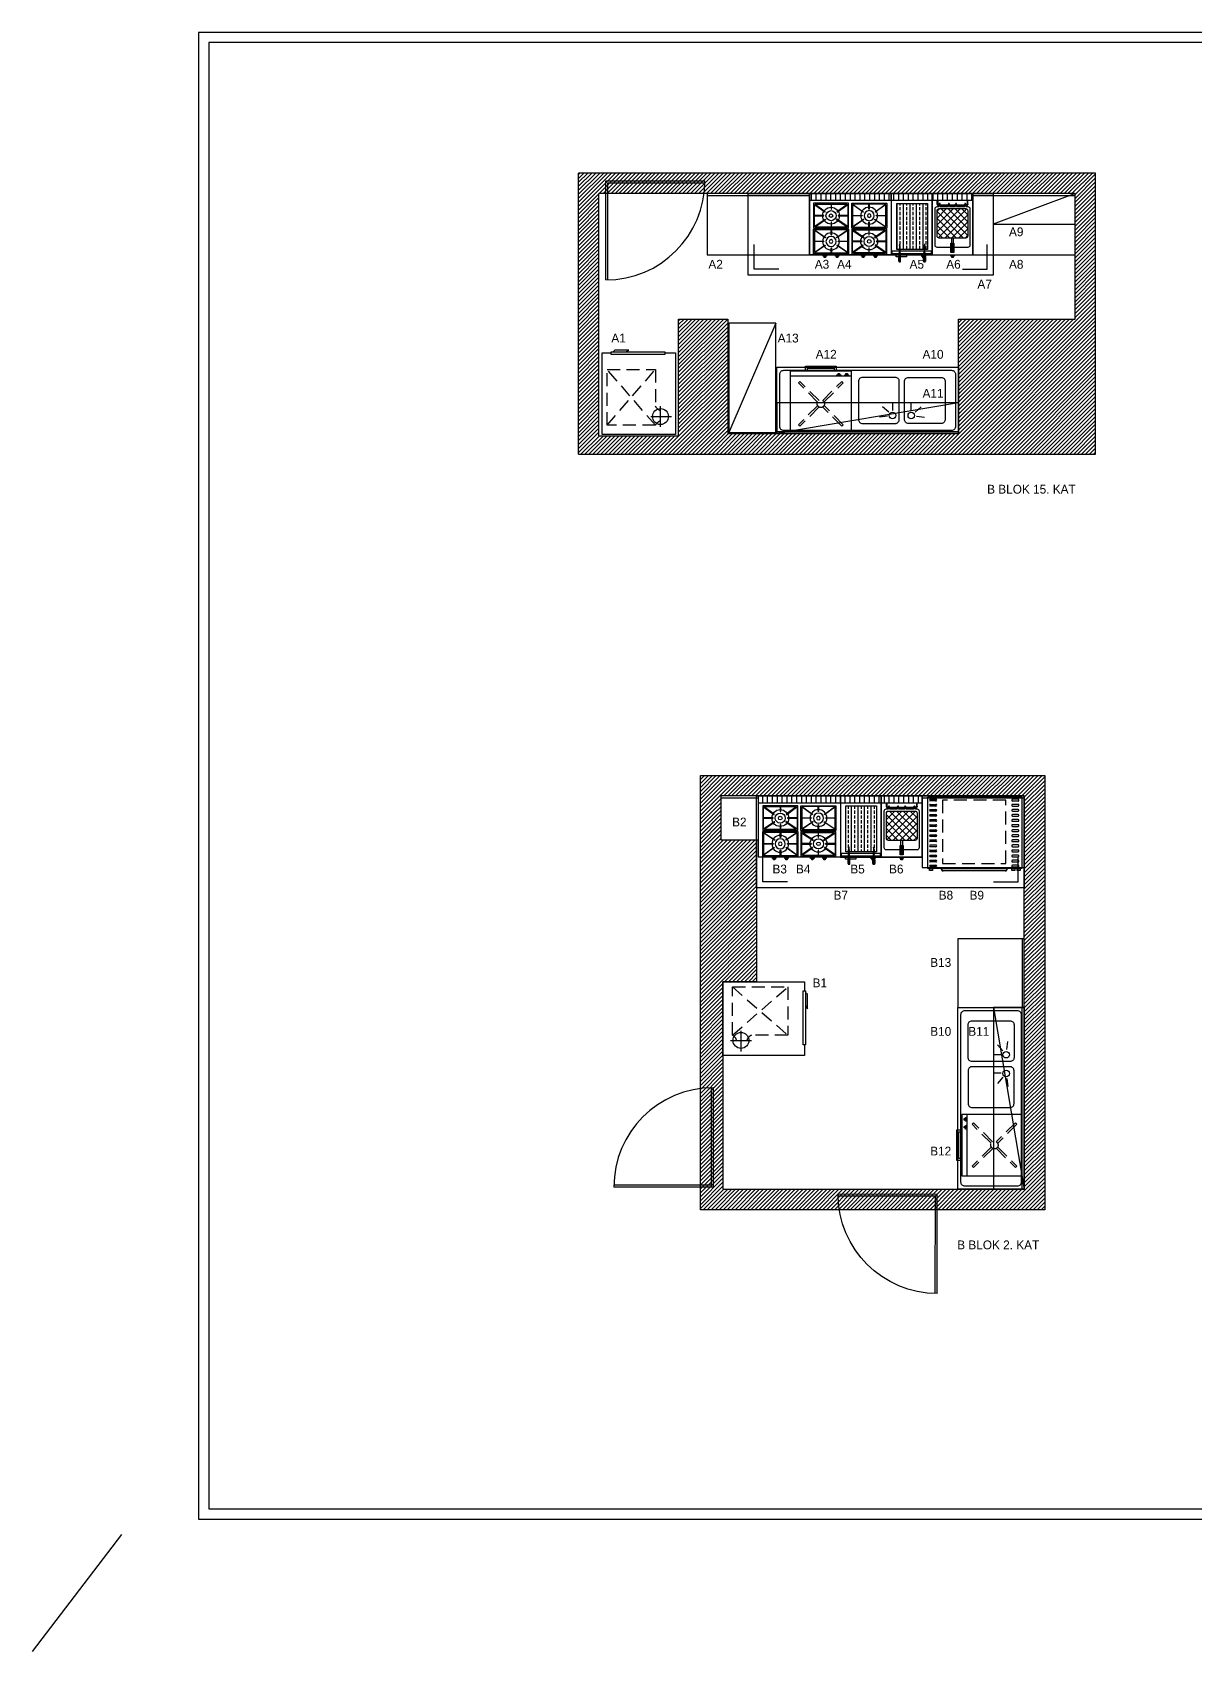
# Model space of a CAD drawing. Header units: inches. Extents: x 12957 to 17753, y 1877 to 3591.
# Drawn here: x 12957 to 14095, y 1877 to 3461 of the extents above; entities that cross this region are included whole.
import ezdxf
from ezdxf.enums import TextEntityAlignment as Align

# ---------------------------------------------------------------- set-up
doc = ezdxf.new("R2010")
doc.units = ezdxf.units.IN
doc.header["$MEASUREMENT"] = 0
doc.linetypes.add('DASHED', pattern=[19.05, 12.7, -6.35])
doc.linetypes.add('HIDDENX2', pattern=[19.05, 12.7, -6.35])
for name, color, linetype in [('CIHAZ', 2, 'Continuous'), ('S2000-002 Çizgi', 7, 'Continuous'), ('Sktürk ANTET', 7, 'Continuous')]:
    doc.layers.add(name, color=color, linetype=linetype)
doc.styles.add('TAKSİM', font='GOTHIC.TTF', dxfattribs={"height": 20})

# ---------------------------------------------------------------- blocks, each defined once
blk = doc.blocks.new('ertye')
at = {"color": 7}
for points in [[(5346.8, 6525.2), (5429.2, 6477.7), (5381.6, 6395.3)], [(5347.8, 6526.9), (5431.8, 6478.4), (5383.3, 6394.3)]]:
    blk.add_lwpolyline(points, dxfattribs=at)
blk.add_arc((5431.8, 6478.4), 97.1, 150, 240, dxfattribs=at)
blk = doc.blocks.new('A$C6C78665C')
at = {"layer": 'S2000-002 Çizgi'}
blk.add_lwpolyline([(31.2, 22), (0, 22), (0, 0), (31.2, 0), (31.2, 22)], dxfattribs=at)
blk.add_lwpolyline([(15.6, 21.3), (15.6, 16.9, 0.414214), (15.8, 16.7), (15.8, 16.7, 0.414214), (16, 16.9), (16, 21.3), (29.3, 21.3, -0.668179), (29.6, 20.6), (20.9, 14.5, 0.810443), (21.3, 14.3), (30.1, 20.6, -0.668179), (30.5, 20.4), (30.5, 11.2), (22.1, 11.2, 0.414214), (21.9, 11), (21.9, 11, 0.414214), (22.1, 10.8), (30.5, 10.8), (30.5, 1.9, -0.668179), (29.8, 1.7), (20.7, 7.8, 0.810443), (20.5, 7.5), (29.8, 1.1, -0.668179), (29.7, 0.8), (16, 0.8), (16, 5.1, 0.414214), (15.8, 5.3), (15.8, 5.3, 0.414214), (15.6, 5.1), (15.6, 0.8), (1.9, 0.8, -0.668179), (1.7, 1.4), (10.8, 7.5, 0.810443), (10.5, 7.7), (1.1, 1.4, -0.668179), (0.8, 1.6), (0.8, 10.8), (9.1, 10.8, 0.414214), (9.3, 11), (9.3, 11, 0.414214), (9.1, 11.2), (0.8, 11.2), (0.8, 20.4, -0.668179), (1.1, 20.6), (10, 14.3, 0.810443), (10.3, 14.5), (1.7, 20.6, -0.668179), (1.9, 21.3)], format="xyb", close=True, dxfattribs=at)
for radius in [7.5, 4.5, 1.61]:
    blk.add_circle((15.6, 11), radius, dxfattribs=at)
blk = doc.blocks.new('A$C24E60E0C')
at = {"layer": 'S2000-002 Çizgi'}
h = blk.add_hatch(dxfattribs=at)
h.set_pattern_fill('ANSI31', color=256, scale=1.5, angle=45, style=0)
h.set_pattern_definition([(90, (-2258.432, -7204.478), (-4.7625, 9e-16), [])])
h.paths.add_polyline_path([(80, 55.6), (80, 62.6), (0, 62.6), (0, 55.6)])
blk.add_line((80, 55.6), (0, 55.6), dxfattribs=at)
for points in [[(0, 62.6), (80, 62.6), (80, 2.6), (0, 2.6)], [(13.5, 2.6), (16.8, 2.6), (16.8, 1.3), (13.5, 1.3)], [(14.5, 1.3), (15.8, 1.3), (15.8, 0), (14.5, 0)], [(25.5, 2.6), (28.8, 2.6), (28.8, 1.3), (25.5, 1.3)], [(26.5, 1.3), (27.8, 1.3), (27.8, 0), (26.5, 0)], [(50.9, 2.6), (54.2, 2.6), (54.2, 1.3), (50.9, 1.3)], [(51.9, 1.3), (53.2, 1.3), (53.2, 0), (51.9, 0)], [(62.9, 2.6), (66.2, 2.6), (66.2, 1.3), (62.9, 1.3)], [(63.9, 1.3), (65.2, 1.3), (65.2, 0), (63.9, 0)]]:
    blk.add_lwpolyline(points, close=True, dxfattribs=at)
at = {"layer": 'S2000-002 Çizgi', "yscale": 1.100000000000364}
for p, xscale, zscale in [((4, 28.8), 1.100000000000364, 1.100000000000364), ((75.7, 28.8), -1.100000000000364, 1.1)]:
    blk.add_blockref('A$C6C78665C', p, dxfattribs=dict(at, xscale=xscale, zscale=zscale))
at = {"layer": 'S2000-002 Çizgi', "yscale": 1.100000000000364, "rotation": 180}
for p, xscale, zscale in [((4, 27.8), -1.100000000000364, 1.1), ((75.7, 27.8), 1.100000000000364, 1.100000000000364)]:
    blk.add_blockref('A$C6C78665C', p, dxfattribs=dict(at, xscale=xscale, zscale=zscale))
blk = doc.blocks.new('A$C30A44259')
at = {"layer": 'S2000-002 Çizgi'}
h = blk.add_hatch(dxfattribs=at)
h.set_pattern_fill('ANSI31', color=256, scale=1.5, angle=45, style=0)
h.set_pattern_definition([(90, (-3201.7327, -4983.714), (-4.7625, 9e-16), [])])
h.paths.add_polyline_path([(40, 59.9), (40, 66.9), (0, 66.9), (0, 59.9)])
h = blk.add_hatch(dxfattribs=at)
h.set_pattern_fill('ANSI33', color=256, angle=45, style=0)
h.set_pattern_definition([(90, (-3201.7327, -4983.714), (-6.35, 1e-15), []), (90, (-3198.5577, -4980.539), (-6.35, 1e-15), [3.175, -1.5875])])
h.paths.add_polyline_path([(35.5, 57.2), (5.5, 57.2), (5.5, 12.2), (35.5, 12.2)])
h = blk.add_hatch(dxfattribs=at)
h.set_pattern_fill('ANSI32', color=256, style=0)
h.set_pattern_definition([(45, (-4252.5, -7757.06717), (-0.265165043, 0.265165043), []), (45, (-4252.3232, -7757.06717), (-0.265165043, 0.265165043), [])])
h.paths.add_polyline_path([(9.1, 7.9), (7.7, 7.9), (7.7, 6.9), (9.1, 6.9)])
h.paths.add_polyline_path([(9.1, 8.7), (8.8, 8.7), (8.8, 14.5), (8.7, 15.9), (8.1, 15.9), (8.1, 14.5), (8.1, 8.7), (7.8, 8.7), (7.7, 7.9), (9.1, 7.9)])
h.paths.add_polyline_path([(9.2, 4.9), (7.6, 4.9), (7.5, 0.8, 0.437405), (8.2, 0), (8.6, 0, 0.437405), (9.3, 0.8)])
h.paths.add_polyline_path([(9.1, 6.9), (7.7, 6.9), (7.6, 4.9), (9.2, 4.9)])
h.paths.add_polyline_path([(8.6, 17.2), (8.2, 17.2), (8.1, 15.9), (8.7, 15.9)])
h = blk.add_hatch(dxfattribs=at)
h.set_pattern_fill('ANSI32', color=256, style=0)
h.set_pattern_definition([(135, (4293.5577, -7757.06717), (0.265165043, 0.265165043), []), (135, (4293.3809, -7757.06717), (0.265165043, 0.265165043), [])])
h.paths.add_polyline_path([(32, 7.9), (33.3, 7.9), (33.4, 6.9), (31.9, 6.9)])
h.paths.add_polyline_path([(32, 8.7), (32.3, 8.7), (32.3, 14.5), (32.4, 15.9), (32.9, 15.9), (33, 14.5), (33, 8.7), (33.3, 8.7), (33.3, 7.9), (32, 7.9)])
h.paths.add_polyline_path([(31.9, 4.9), (33.4, 4.9), (33.6, 0.8, -0.437405), (32.9, 0), (32.4, 0, -0.437405), (31.7, 0.8)])
h.paths.add_polyline_path([(31.9, 6.9), (33.4, 6.9), (33.4, 4.9), (31.9, 4.9)])
h.paths.add_polyline_path([(32.5, 17.2), (32.8, 17.2), (32.9, 15.9), (32.4, 15.9)])
for p, q in [((7.5, 0.8), (7.8, 8.7)), ((7.8, 8.7), (7.5, 0.8)), ((7.8, 8.7), (8.1, 8.7)), ((8.1, 8.7), (7.8, 8.7)), ((8.1, 9.5), (8.2, 12.2)), ((8.1, 8.7), (8.1, 9.5)), ((8.2, 12.2), (8.6, 12.2)), ((8.6, 12.2), (8.2, 12.2)), ((8.8, 9.5), (8.6, 12.2)), ((8.8, 8.7), (8.8, 9.5)), ((9.1, 8.7), (8.8, 8.7)), ((9.3, 0.8), (9.1, 8.7)), ((31.7, 0.8), (32, 8.7)), ((32, 8.7), (32.3, 8.7)), ((32.3, 9.5), (32.5, 12.2)), ((32.3, 8.7), (32.3, 9.5)), ((32.8, 12.2), (32.5, 12.2)), ((32.5, 12.2), (32.8, 12.2)), ((33, 9.5), (32.8, 12.2)), ((33, 8.7), (33, 9.5)), ((33.3, 8.7), (33, 8.7)), ((33, 8.7), (33.3, 8.7)), ((33.6, 0.8), (33.3, 8.7)), ((33.3, 8.7), (33.6, 0.8)), ((8.6, 0), (8.2, 0)), ((8.2, 0), (8.6, 0)), ((32.4, 0), (32.9, 0)), ((32.9, 0), (32.4, 0))]:
    blk.add_line(p, q, dxfattribs=at)
for points in [[(0, 6.9), (40, 6.9), (40, 66.9), (0, 66.9)], [(0, 66.9), (40, 66.9), (40, 59.9), (0, 59.9)], [(5.5, 57.2), (35.5, 57.2), (35.5, 12.2), (5.5, 12.2)], [(1, 10.9), (39, 10.9), (39, 7.9), (1, 7.9)], [(5, 6.9), (15, 6.9), (15, 4.9), (5, 4.9)], [(30.1, 6.9), (33.7, 6.9), (33.7, 5.4), (30.1, 5.4)], [(31, 5.4), (32.5, 5.4), (32.5, 4), (31, 4)]]:
    blk.add_lwpolyline(points, close=True, dxfattribs=at)
for centre, start, end in [((8.2, 0.7), 175.5008, 270), ((8.2, 0.7), 175.5008, 270), ((8.6, 0.7), 270, 4.4992), ((32.4, 0.7), 175.5008, 270), ((32.9, 0.7), 270, 4.4992), ((32.9, 0.7), 270, 4.4992)]:
    blk.add_arc(centre, 0.706, start, end, dxfattribs=at)
blk = doc.blocks.new('A$C689931EA')
at = {"layer": 'S2000-002 Çizgi'}
h = blk.add_hatch(dxfattribs=at)
h.set_pattern_fill('ANSI31', color=256, scale=1.5, angle=45, style=0)
h.set_pattern_definition([(90, (-3458.603, -5003.7387), (-4.7625, 9e-16), [])])
h.paths.add_polyline_path([(0, 62.6), (0, 55.6), (40, 55.6), (40, 62.6)])
h = blk.add_hatch(color=256, dxfattribs=at)
h.paths.add_polyline_path([(35, 51.8), (35, 52.4), (35, 55.6), (34.4, 55.6), (34.4, 52.4, -0.414214), (33.4, 51.4), (33, 51.4), (33, 50.8), (34, 50.8, 0.414214)])
h.paths.add_polyline_path([(32, 51.4), (24, 51.4), (24, 50.8), (32, 50.8)])
h.paths.add_polyline_path([(23, 51.4), (17, 51.4), (17, 50.8), (23, 50.8)])
h.paths.add_polyline_path([(16, 51.4), (8, 51.4), (8, 50.8), (16, 50.8)])
h.paths.add_polyline_path([(5.6, 52.4), (5.6, 55.6), (5, 55.6), (5, 51.8, 0.414214), (6, 50.8), (6.6, 50.8), (7, 50.8), (7, 51.4), (6.6, 51.4, -0.414214)])
h = blk.add_hatch(dxfattribs=at)
h.set_pattern_fill('ANSI37', color=256, scale=1.5, style=0)
h.set_pattern_definition([(45, (-3527.4764, -4991.5224), (-3.367596, 3.367596), []), (135, (-3527.4764, -4991.5224), (-3.367596, -3.367596), [])])
h.paths.add_polyline_path([(35, 45.8, 0.414214), (33, 47.8), (7, 47.8, 0.414214), (5, 45.8), (5, 21, 0.414214), (7, 19), (33, 19, 0.414214), (35, 21)])
blk.add_hatch(color=256, dxfattribs=at).paths.add_polyline_path([(18.5, 14), (21.5, 14), (21.5, 4.8), (18.5, 4.8)])
for p, q in [((5, 51.8), (5, 55.6)), ((5, 55.6), (5.6, 55.6)), ((5.6, 55.6), (5.6, 52.4)), ((6.6, 50.8), (6, 50.8)), ((6.6, 51.4), (7, 51.4)), ((7, 50.8), (6.6, 50.8)), ((7, 49.8), (7, 52.3)), ((8, 49.8), (8, 52.3)), ((8, 51.4), (16, 51.4)), ((16, 50.8), (8, 50.8)), ((16, 49.8), (16, 52.3)), ((17, 49.8), (17, 52.3)), ((17, 51.4), (23, 51.4)), ((23, 50.8), (17, 50.8)), ((23, 49.8), (23, 52.3)), ((24, 49.8), (24, 52.3)), ((24, 51.4), (32, 51.4)), ((32, 50.8), (24, 50.8)), ((32, 49.8), (32, 52.3)), ((33, 49.8), (33, 52.3)), ((33, 51.4), (33.4, 51.4)), ((34, 50.8), (33, 50.8)), ((34.4, 55.6), (34.4, 52.4)), ((35, 55.6), (34.4, 55.6)), ((35, 52.4), (35, 55.6)), ((35, 52.4), (35, 51.8))]:
    blk.add_line(p, q, dxfattribs=at)
for points in [[(0, 2.6), (40, 2.6), (40, 62.6), (0, 62.6)], [(0, 62.6), (40, 62.6), (40, 55.6), (0, 55.6)], [(19, 19), (19, 14), (21, 14), (21, 19)], [(18.4, 2.6), (21.6, 2.6), (21.6, 1.3), (18.4, 1.3)], [(18.5, 14), (21.5, 14), (21.5, 4.8), (18.5, 4.8)], [(19.3, 1.3), (20.7, 1.3), (20.7, 0), (19.3, 0)]]:
    blk.add_lwpolyline(points, close=True, dxfattribs=at)
for points in [[(29, 9.8), (5, 9.8, -0.414214), (3, 11.8), (3, 47.8, -0.414214), (5, 49.8), (7, 49.8)], [(33, 49.8), (35, 49.8, -0.414214), (37, 47.8), (37, 11.8, -0.414214), (35, 9.8), (29, 9.8)]]:
    blk.add_lwpolyline(points, format="xyb", dxfattribs=at)
blk.add_lwpolyline([(7, 47.8), (33, 47.8, -0.414214), (35, 45.8), (35, 21, -0.414214), (33, 19), (7, 19, -0.414214), (5, 21), (5, 45.8, -0.414214)], format="xyb", close=True, dxfattribs=at)
for points in [[(8, 49.8), (16, 49.8)], [(17, 49.8), (23, 49.8)], [(24, 49.8), (32, 49.8)]]:
    blk.add_lwpolyline(points, dxfattribs=at)
for centre, radius, start, end in [((6, 51.8), 1, 180, 270), ((6.6, 52.4), 1, 180, 270), ((7.5, 52.3), 0.5, 0, 180), ((16.5, 52.3), 0.5, 0, 180), ((23.5, 52.3), 0.5, 0, 180), ((32.5, 52.3), 0.5, 0, 180), ((33.4, 52.4), 1, 270, 0), ((34, 51.8), 1, 270, 0)]:
    blk.add_arc(centre, radius, start, end, dxfattribs=at)
blk = doc.blocks.new('A$C521B02A0')
at = {"layer": 'S2000-002 Çizgi'}
blk.add_line((6.6, 10), (10.6, 10), dxfattribs=at)
for points in [[(0, 64), (0, 10), (60, 10), (60, 64)], [(0, 64), (0, 5), (60, 5), (60, 64)], [(3, 10), (6.6, 10), (6.6, 8.5), (3, 8.5)], [(4, 8.5), (5.4, 8.5), (5.4, 7.1), (4, 7.1)], [(10.6, 10), (14.3, 10), (14.3, 8.5), (10.6, 8.5)], [(11.6, 8.5), (13.1, 8.5), (13.1, 7.1), (11.6, 7.1)], [(45, 0), (15, 0), (15, 5), (45, 5)], [(43, 2), (17, 2), (17, 5), (43, 5)]]:
    blk.add_lwpolyline(points, close=True, dxfattribs=at)
at = {"layer": 'S2000-002 Çizgi', "linetype": 'DASHED'}
for points in [[(8.1, 57.4), (9.5, 58.8)], [(8.1, 57.4), (26.8, 38.7)], [(9.5, 58.8), (28.2, 40.1)], [(31.9, 40.2), (50.5, 58.8)], [(33.3, 38.8), (51.9, 57.4)], [(50.5, 58.8), (51.9, 57.4)], [(26.7, 35.1), (8.1, 16.4)], [(28.1, 33.6), (9.5, 15)], [(31.8, 33.7), (50.5, 15)], [(33.2, 35.2), (51.9, 16.4)], [(9.5, 15), (8.1, 16.4)], [(50.5, 15), (51.9, 16.4)]]:
    blk.add_lwpolyline(points, dxfattribs=at)
blk.add_circle((30, 36.9), 3.63, dxfattribs=at)
blk = doc.blocks.new('A$C734D7A9C')
at = {"layer": 'CIHAZ', "color": 1}
for p, q in [((24.1, 65.1), (4, 65.1)), ((14.7, 75.3), (14.7, 54.8))]:
    blk.add_line(p, q, dxfattribs=at)
at = {"layer": 'CIHAZ', "color": 5, "linetype": 'DASHED'}
for p, q in [((67, 73.5), (19.8, 19.1)), ((19.8, 73.5), (67, 19.1))]:
    blk.add_line(p, q, dxfattribs=at)
at = {"layer": 'CIHAZ', "color": 5}
for points in [[(63.2, 1.8), (10.4, 1.8), (10.4, 4.3), (63.2, 4.3)], [(61.2, 1.8), (48.6, 1.8), (45.6, 0), (59.6, 0)]]:
    blk.add_lwpolyline(points, close=True, dxfattribs=at)
at = {"layer": 'CIHAZ', "color": 1}
blk.add_circle((14.7, 65.1), 7.76, dxfattribs=at)
at = {"layer": 'S2000-002 Çizgi', "linetype": 'DASHED'}
for p, q in [((19.8, 73.5), (67, 73.5)), ((67, 73.5), (67, 19.1)), ((19.8, 19.1), (19.8, 54.9)), ((67, 19.1), (19.8, 19.1))]:
    blk.add_line(p, q, dxfattribs=at)
at = {"layer": 'S2000-002 Çizgi'}
blk.add_lwpolyline([(10.4, 2.8), (0, 2.8), (0, 82.8), (72, 82.8), (72, 2.8), (63.2, 2.8)], dxfattribs=at)
at = {"layer": 'S2000-002 Çizgi', "linetype": 'DASHED'}
for centre, radius, start, end in [((11.6, 78.1), 9.4, 291.2079, 330.9566), ((11, 49.9), 10.2, 29.6907, 66.7752)]:
    blk.add_arc(centre, radius, start, end, dxfattribs=at)
blk = doc.blocks.new('A$C27DE7484')
at = {"layer": 'S2000-002 Çizgi'}
for p, q in [((108.3, 17.2), (100.5, 16.1)), ((109.6, 21), (103.5, 26.1)), ((113.5, 22.7), (113.5, 30.6)), ((131.5, 22.7), (131.5, 30.6)), ((135.4, 21), (141.5, 26.1)), ((136.7, 17.2), (144.5, 16.1))]:
    blk.add_line(p, q, dxfattribs=at)
for points in [[(0, 65), (178, 65), (178, 0), (0, 0)], [(0, 2), (178, 2), (178, 0), (0, 0)]]:
    blk.add_lwpolyline(points, close=True, dxfattribs=at)
for points in [[(7, 62), (171, 62, -0.414214), (175, 58), (175, 7, -0.414214), (171, 3), (7, 3, -0.414214), (3, 7), (3, 58, -0.414214)], [(116, 55), (84, 55, 0.414214), (80, 51), (80, 14, 0.414214), (84, 10), (116, 10, 0.414214), (120, 14), (120, 51, 0.414214)], [(129, 55), (161, 55, -0.414214), (165, 51), (165, 14, -0.414214), (161, 10), (129, 10, -0.414214), (125, 14), (125, 51, -0.414214)]]:
    blk.add_lwpolyline(points, format="xyb", close=True, dxfattribs=at)
for centre in [(113.3, 17.7), (131.7, 17.7)]:
    blk.add_circle(centre, 3.19, dxfattribs=at)
blk = doc.blocks.new('A$C21D87298')
at = {"layer": 'S2000-002 Çizgi'}
for points in [[(0, 72.4), (92, 72.4), (92, 2.4), (0, 2.4)], [(1.7, 2.4), (4.7, 2.4), (4.7, 0.4), (1.7, 0.4)], [(82.2, 2.4), (85.3, 2.4), (85.3, 0.4), (82.2, 0.4)], [(87.4, 2.4), (90.5, 2.4), (90.5, 0.4), (87.4, 0.4)]]:
    blk.add_lwpolyline(points, close=True, dxfattribs=at)
for points in [[(2.5, 70.2), (8, 70.2)], [(8, 68.5), (2.5, 68.5)], [(2.5, 65.2), (8, 65.2)], [(8, 63.6), (2.5, 63.6)], [(88.5, 70.2), (83, 70.2)], [(83, 68.5), (88.5, 68.5)], [(88.5, 65.2), (83, 65.2)], [(83, 63.6), (88.5, 63.6)], [(2.5, 60.2), (8, 60.2)], [(8, 58.6), (2.5, 58.6)], [(2.5, 55.3), (8, 55.3)], [(8, 53.6), (2.5, 53.6)], [(2.5, 50.3), (8, 50.3)], [(8, 48.7), (2.5, 48.7)], [(88.5, 60.2), (83, 60.2)], [(83, 58.6), (88.5, 58.6)], [(88.5, 55.3), (83, 55.3)], [(83, 53.6), (88.5, 53.6)], [(88.5, 50.3), (83, 50.3)], [(83, 48.7), (88.5, 48.7)], [(2.5, 45.3), (8, 45.3)], [(8, 43.7), (2.5, 43.7)], [(2.5, 40.4), (8, 40.4)], [(8, 38.7), (2.5, 38.7)], [(2.5, 35.4), (8, 35.4)], [(8, 33.8), (2.5, 33.8)], [(88.5, 45.3), (83, 45.3)], [(83, 43.7), (88.5, 43.7)], [(88.5, 40.4), (83, 40.4)], [(83, 38.7), (88.5, 38.7)], [(88.5, 35.4), (83, 35.4)], [(83, 33.8), (88.5, 33.8)], [(2.5, 30.4), (8, 30.4)], [(8, 28.8), (2.5, 28.8)], [(2.5, 25.5), (8, 25.5)], [(8, 23.8), (2.5, 23.8)], [(2.5, 20.5), (8, 20.5)], [(8, 18.9), (2.5, 18.9)], [(88.5, 30.4), (83, 30.4)], [(83, 28.8), (88.5, 28.8)], [(88.5, 25.5), (83, 25.5)], [(83, 23.8), (88.5, 23.8)], [(88.5, 20.5), (83, 20.5)], [(83, 18.9), (88.5, 18.9)], [(2.5, 15.5), (8, 15.5)], [(8, 13.9), (2.5, 13.9)], [(2.5, 10.6), (8, 10.6)], [(8, 8.9), (2.5, 8.9)], [(2.5, 5.6), (8, 5.6)], [(8, 4), (2.5, 4)], [(88.5, 15.5), (83, 15.5)], [(83, 13.9), (88.5, 13.9)], [(88.5, 10.6), (83, 10.6)], [(83, 8.9), (88.5, 8.9)], [(88.5, 5.6), (83, 5.6)], [(83, 4), (88.5, 4)]]:
    blk.add_lwpolyline(points, dxfattribs=at)
at = {"layer": 'S2000-002 Çizgi', "linetype": 'DASHED'}
blk.add_lwpolyline([(14.5, 7.4), (76.5, 7.4), (76.5, 69.4), (14.5, 69.4)], close=True, dxfattribs=at)
at = {"layer": 'S2000-002 Çizgi', "linetype": 'HIDDENX2', "ltscale": 10}
for points in [[(77.3, 2.4), (77.8, 2.4), (77.8, 2, -0.414214), (75.8, 0), (15.2, 0, -0.414214), (13.2, 2), (13.2, 2.4), (13.8, 2.4)], [(77.3, 2.4, -0.472507), (75.8, 0.5), (15.2, 0.5, -0.472507), (13.8, 2.4)]]:
    blk.add_lwpolyline(points, format="xyb", dxfattribs=at)
at = {"layer": 'S2000-002 Çizgi'}
for centre, start, end in [((2.5, 69.3), 90, 270), ((2.5, 64.4), 90, 270), ((8, 69.3), 270, 90), ((8, 64.4), 270, 90), ((83, 69.3), 90, 270), ((83, 64.4), 90, 270), ((88.5, 69.3), 270, 90), ((88.5, 64.4), 270, 90), ((2.5, 59.4), 90, 270), ((2.5, 54.4), 90, 270), ((2.5, 49.5), 90, 270), ((8, 59.4), 270, 90), ((8, 54.4), 270, 90), ((8, 49.5), 270, 90), ((83, 59.4), 90, 270), ((83, 54.4), 90, 270), ((83, 49.5), 90, 270), ((88.5, 59.4), 270, 90), ((88.5, 54.4), 270, 90), ((88.5, 49.5), 270, 90), ((2.5, 44.5), 90, 270), ((2.5, 39.5), 90, 270), ((2.5, 34.6), 90, 270), ((8, 44.5), 270, 90), ((8, 39.5), 270, 90), ((8, 34.6), 270, 90), ((83, 44.5), 90, 270), ((83, 39.5), 90, 270), ((83, 34.6), 90, 270), ((88.5, 44.5), 270, 90), ((88.5, 39.5), 270, 90), ((88.5, 34.6), 270, 90), ((2.5, 29.6), 90, 270), ((2.5, 24.6), 90, 270), ((2.5, 19.7), 90, 270), ((8, 29.6), 270, 90), ((8, 24.6), 270, 90), ((8, 19.7), 270, 90), ((83, 29.6), 90, 270), ((83, 24.6), 90, 270), ((83, 19.7), 90, 270), ((88.5, 29.6), 270, 90), ((88.5, 24.6), 270, 90), ((88.5, 19.7), 270, 90), ((2.5, 14.7), 90, 270), ((2.5, 9.7), 90, 270), ((2.5, 4.8), 90, 270), ((8, 14.7), 270, 90), ((8, 9.7), 270, 90), ((8, 4.8), 270, 90), ((83, 14.7), 90, 270), ((83, 9.7), 90, 270), ((83, 4.8), 90, 270), ((88.5, 14.7), 270, 90), ((88.5, 9.7), 270, 90), ((88.5, 4.8), 270, 90)]:
    blk.add_arc(centre, 0.814, start, end, dxfattribs=at)

msp = doc.modelspace()

# ---------------------------------------------------------------- hatches: boundary and pattern name
h = msp.add_hatch()
h.set_pattern_fill('ANSI31', color=9, scale=22)
h.set_pattern_definition([(45, (-6252.4098, 114.5083), (-1.94454365, 1.94454365), [])])
h.paths.add_polyline_path([(13997.8, 3323.6), (13491.8, 3323.6), (13491.8, 3048.6), (13997.8, 3048.6)])
h.paths.add_polyline_path([(13977.8, 3303.6), (13977.8, 3180.6), (13863.8, 3180.6), (13863.8, 3068.6), (13685.8, 3068.6), (13637.8, 3068.6), (13637.8, 3180.6), (13589.8, 3180.6), (13589.8, 3066.6), (13511.8, 3066.6), (13511.8, 3303.6)], flags=16)
h.paths.add_polyline_path([(13822.2, 3294), (13862.2, 3294), (13882.2, 3294), (13962.2, 3294), (13962.2, 3264), (13962.2, 3234), (13882.2, 3234), (13882.2, 3214), (13642.2, 3214), (13642.2, 3234), (13602.2, 3234), (13602.2, 3247, -0.266235), (13518.4, 3199), (13518.4, 3296.1), (13615.5, 3296.1, -0.005), (13615.5, 3294.1), (13615.5, 3294.1), (13702.2, 3294), (13782.2, 3294)], flags=0)
h.paths.add_polyline_path([(13822.2, 3294), (13862.2, 3294), (13962.2, 3294), (13962.2, 3292), (13862.2, 3292), (13862.2, 3234), (13843.8, 3234), (13843.8, 3232.7), (13842.8, 3232.7), (13842.8, 3231.4), (13841.5, 3231.4), (13841.5, 3232.7), (13840.5, 3232.7), (13840.5, 3234), (13822.2, 3234), (13815.9, 3234), (13815.9, 3232.6), (13815.6, 3232.6), (13815.8, 3227.9, -0.437405), (13815, 3227.1), (13814.6, 3227.1, -0.411334), (13813.9, 3227.8), (13814, 3231.1), (13813.2, 3231.1), (13813.2, 3232.6), (13812.2, 3232.6), (13812.2, 3234), (13797.2, 3234), (13797.2, 3232), (13791.4, 3232), (13791.5, 3227.9, -0.437405), (13790.8, 3227.1), (13790.4, 3227.1, -0.411334), (13789.6, 3227.8), (13789.8, 3232), (13787.2, 3232), (13787.2, 3234), (13782.2, 3234), (13782.2, 3294)], flags=0)
h.paths.add_polyline_path([(13827.2, 3287), (13827.8, 3287), (13827.8, 3283.8, 0.414214), (13828.8, 3282.8), (13829.2, 3282.8), (13829.2, 3283.7, -1), (13830.2, 3283.7), (13830.2, 3282.8), (13838.2, 3282.8), (13838.2, 3283.7, -1), (13839.2, 3283.7), (13839.2, 3282.8), (13845.2, 3282.8), (13845.2, 3283.7, -1), (13846.2, 3283.7), (13846.2, 3282.8), (13854.2, 3282.8), (13854.2, 3283.7, -1), (13855.2, 3283.7), (13855.2, 3282.8), (13855.5, 3282.8, 0.414214), (13856.5, 3283.8), (13856.5, 3287), (13857.2, 3287), (13857.2, 3283.8), (13857.2, 3283.2, -0.414214), (13856.2, 3282.2), (13855.2, 3282.2), (13855.2, 3281.2), (13857.2, 3281.2, -0.414214), (13859.2, 3279.2), (13859.2, 3243.2, -0.414214), (13857.2, 3241.2), (13851.2, 3241.2), (13843.7, 3241.2), (13843.7, 3236.2), (13840.7, 3236.2), (13840.7, 3241.2), (13827.2, 3241.2, -0.414214), (13825.2, 3243.2), (13825.2, 3279.2, -0.414214), (13827.2, 3281.2), (13829.2, 3281.2), (13829.2, 3282.2), (13828.8, 3282.2), (13828.2, 3282.2, -0.414214), (13827.2, 3283.2)], flags=0)
h.paths.add_polyline_path([(13817.7, 3284.3), (13817.7, 3239.3), (13815, 3239.3), (13815.1, 3238), (13821.2, 3238), (13821.2, 3235), (13783.2, 3235), (13783.2, 3238), (13790.3, 3238), (13790.4, 3239.3), (13787.7, 3239.3), (13787.7, 3284.3)], flags=0)
h.paths.add_polyline_path([(13829.2, 3279.2), (13855.2, 3279.2, -0.414214), (13857.2, 3277.2), (13857.2, 3252.4, -0.414214), (13855.2, 3250.4), (13843.2, 3250.4), (13843.2, 3245.4), (13841.2, 3245.4), (13841.2, 3250.4), (13829.2, 3250.4, -0.414214), (13827.2, 3252.4), (13827.2, 3277.2, -0.414214)], flags=0)
h.paths.add_polyline_path([(13777.9, 3284.4), (13777.9, 3260.2), (13743.5, 3260.2), (13743.5, 3284.4)], flags=0)
h.paths.add_polyline_path([(13777, 3282.7), (13777, 3272.5), (13768.9, 3272.5, -0.012574), (13768.9, 3272.1), (13777, 3272.1), (13777, 3262, -0.539137), (13776.7, 3261.7), (13767.6, 3267.9, -0.011748), (13767.4, 3267.5), (13775.9, 3261.9, -0.819148), (13775.7, 3261.1), (13760.7, 3261.1), (13760.7, 3264.1, -0.012578), (13760.3, 3264.1), (13760.3, 3261.1), (13745.2, 3261.1, -0.668179), (13745.1, 3261.5), (13754, 3267.5, -0.012938), (13753.7, 3267.9), (13745.1, 3262.1, -0.668179), (13744.4, 3262.4), (13744.4, 3272.1), (13752.4, 3272.1, -0.012574), (13752.4, 3272.5), (13744.4, 3272.5), (13744.4, 3282.7, -0.555924), (13744.7, 3282.9), (13753.6, 3276.6, -0.011965), (13753.8, 3276.9), (13745.5, 3282.8, -0.797348), (13745.6, 3283.6), (13760.3, 3283.6), (13760.3, 3280.6, -0.012578), (13760.7, 3280.6), (13760.7, 3283.6), (13775.7, 3283.6, -0.668179), (13776, 3282.9), (13767.6, 3276.9, -0.011965), (13767.8, 3276.6), (13776.6, 3282.9, -0.668179)], flags=0)
h.paths.add_polyline_path([(13765.7, 3272.3, -1), (13755.7, 3272.3, -1)], flags=0)
h.paths.add_polyline_path([(13777.9, 3259.2), (13777.9, 3235), (13743.5, 3235), (13743.5, 3259.2)], flags=0)
h.paths.add_polyline_path([(13762.5, 3272.3, -1), (13758.9, 3272.3, -1)], flags=0)
h.paths.add_polyline_path([(13776, 3257.7), (13767.4, 3251.9, -0.011748), (13767.6, 3251.6), (13776.6, 3257.7, -0.668179), (13777, 3257.5), (13777, 3247.3), (13768.9, 3247.3, -0.012574), (13768.9, 3246.9), (13777, 3246.9), (13777, 3236.7, -0.555924), (13776.7, 3236.5), (13767.8, 3242.9, -0.011965), (13767.6, 3242.6), (13775.9, 3236.6, -0.797348), (13775.7, 3235.8), (13760.7, 3235.8), (13760.7, 3238.9, -0.012578), (13760.3, 3238.9), (13760.3, 3235.8), (13745.6, 3235.8, -0.668179), (13745.4, 3236.6), (13753.8, 3242.6, -0.011965), (13753.6, 3242.9), (13744.8, 3236.6, -0.668179), (13744.4, 3236.7), (13744.4, 3246.9), (13752.4, 3246.9, -0.012574), (13752.4, 3247.3), (13744.4, 3247.3), (13744.4, 3257.1, -0.535689), (13744.9, 3257.5), (13753.7, 3251.6, -0.012938), (13754, 3251.9), (13745.1, 3257.9, -0.814686), (13745.2, 3258.4), (13760.3, 3258.4), (13760.3, 3255.4, -0.012578), (13760.7, 3255.4), (13760.7, 3258.4), (13775.7, 3258.4, -0.668179)], flags=0)
h.paths.add_polyline_path([(13765.7, 3247.1, -1), (13755.7, 3247.1, -1)], flags=0)
h.paths.add_polyline_path([(13740.5, 3284.4), (13740.5, 3260.2), (13706.2, 3260.2), (13706.2, 3284.4)], flags=0)
h.paths.add_polyline_path([(13739.7, 3282.7), (13739.7, 3272.5), (13731.6, 3272.5, -0.012574), (13731.6, 3272.1), (13739.7, 3272.1), (13739.7, 3262.4, -0.535689), (13739.1, 3262), (13730.3, 3267.9, -0.012938), (13730.1, 3267.5), (13738.9, 3261.5, -0.814686), (13738.8, 3261.1), (13723.8, 3261.1), (13723.8, 3264.1, -0.012578), (13723.3, 3264.1), (13723.3, 3261.1), (13708.3, 3261.1, -0.668179), (13708, 3261.8), (13716.6, 3267.5, -0.011748), (13716.4, 3267.9), (13707.4, 3261.8, -0.668179), (13707, 3262), (13707, 3272.1), (13715.1, 3272.1, -0.012574), (13715.1, 3272.5), (13707, 3272.5), (13707, 3282.7, -0.555924), (13707.4, 3282.9), (13716.3, 3276.6, -0.011965), (13716.5, 3276.9), (13708.1, 3282.8, -0.797348), (13708.3, 3283.6), (13723.3, 3283.6), (13723.3, 3280.6, -0.012578), (13723.8, 3280.6), (13723.8, 3283.6), (13738.4, 3283.6, -0.668179), (13738.7, 3282.9), (13730.2, 3276.9, -0.011965), (13730.4, 3276.6), (13739.3, 3282.9, -0.668179)], flags=0)
h.paths.add_polyline_path([(13762.5, 3247.1, -1), (13758.9, 3247.1, -1)], flags=0)
h.paths.add_polyline_path([(13768.3, 3234), (13768.3, 3232.7), (13767.4, 3232.7), (13767.4, 3231.4), (13766, 3231.4), (13766, 3232.7), (13765.1, 3232.7), (13765.1, 3234)], flags=0)
h.paths.add_polyline_path([(13740.5, 3259.2), (13740.5, 3235), (13706.2, 3235), (13706.2, 3259.2)], flags=0)
h.paths.add_polyline_path([(13739.7, 3257.1), (13739.7, 3247.3), (13731.6, 3247.3, -0.012574), (13731.6, 3246.9), (13739.7, 3246.9), (13739.7, 3236.7, -0.555924), (13739.3, 3236.5), (13730.4, 3242.9, -0.011965), (13730.2, 3242.6), (13738.6, 3236.6, -0.797348), (13738.4, 3235.8), (13723.8, 3235.8), (13723.8, 3238.9, -0.012578), (13723.3, 3238.9), (13723.3, 3235.8), (13708.3, 3235.8, -0.668179), (13708, 3236.6), (13716.5, 3242.6, -0.011965), (13716.3, 3242.9), (13707.4, 3236.6, -0.668179), (13707, 3236.7), (13707, 3246.9), (13715.1, 3246.9, -0.012574), (13715.1, 3247.3), (13707, 3247.3), (13707, 3257.5, -0.539137), (13707.3, 3257.7), (13716.4, 3251.6, -0.011748), (13716.6, 3251.9), (13708.1, 3257.6, -0.819148), (13708.3, 3258.4), (13723.3, 3258.4), (13723.3, 3255.4, -0.012578), (13723.8, 3255.4), (13723.8, 3258.4), (13738.8, 3258.4, -0.668179), (13739, 3258), (13730.1, 3251.9, -0.012938), (13730.3, 3251.6), (13739, 3257.4, -0.668179)], flags=0)
h.paths.add_polyline_path([(13728.3, 3272.3, -1), (13718.4, 3272.3, -1)], flags=0)
h.paths.add_polyline_path([(13756.3, 3234), (13756.3, 3232.7), (13755.4, 3232.7), (13755.4, 3231.4), (13754, 3231.4), (13754, 3232.7), (13753.1, 3232.7), (13753.1, 3234)], flags=0)
h.paths.add_polyline_path([(13725.1, 3272.3, -1), (13721.6, 3272.3, -1)], flags=0)
h.paths.add_polyline_path([(13728.3, 3247.1, -1), (13718.4, 3247.1, -1)], flags=0)
h.paths.add_polyline_path([(13725.1, 3247.1, -1), (13721.6, 3247.1, -1)], flags=0)
h.paths.add_polyline_path([(13731, 3234), (13731, 3232.7), (13730, 3232.7), (13730, 3231.4), (13728.7, 3231.4), (13728.7, 3232.7), (13727.7, 3232.7), (13727.7, 3234)], flags=0)
h.paths.add_polyline_path([(13719, 3234), (13719, 3232.7), (13718, 3232.7), (13718, 3231.4), (13716.7, 3231.4), (13716.7, 3232.7), (13715.7, 3232.7), (13715.7, 3234)], flags=0)
h.paths.add_polyline_path([(13863.8, 3133.6), (13863.8, 3068.6), (13685.8, 3068.6), (13685.8, 3133.6), (13714, 3133.6), (13714, 3134.7), (13744, 3134.7), (13744, 3133.6)], flags=0)
h.paths.add_polyline_path([(13856.8, 3130.6, -0.414214), (13860.8, 3126.6), (13860.8, 3098.6), (13863.8, 3098.6), (13863.8, 3068.6), (13685.8, 3068.6), (13685.8, 3098.6), (13688.8, 3098.6), (13688.8, 3126.6, -0.414214), (13692.8, 3130.6), (13716, 3130.6), (13716, 3132.7), (13742, 3132.7), (13742, 3130.6)], flags=0)
h.paths.add_polyline_path([(13846.8, 3123.6, -0.414214), (13850.8, 3119.6), (13850.8, 3082.6, -0.414214), (13846.8, 3078.6), (13814.8, 3078.6, -0.414214), (13810.8, 3082.6), (13810.8, 3089.7), (13805.8, 3088.8), (13805.8, 3082.6, -0.414214), (13801.8, 3078.6), (13769.8, 3078.6, -0.377149), (13765.9, 3082.1), (13759, 3081), (13759, 3070.7), (13699, 3070.7), (13699, 3129.7), (13759, 3129.7), (13759, 3081), (13765.9, 3082.1, -0.032056), (13765.8, 3082.6), (13765.8, 3119.6, -0.414214), (13769.8, 3123.6), (13801.8, 3123.6, -0.414214), (13805.8, 3119.6), (13805.8, 3088.8), (13810.8, 3089.7), (13810.8, 3119.6, -0.414214), (13814.8, 3123.6)], flags=0)
h.paths.add_polyline_path([(13684.8, 3176.6), (13684.8, 3069.6), (13638.8, 3069.6), (13638.8, 3176.6)], flags=0)
h.paths.add_polyline_path([(13755.1, 3127.6), (13755.1, 3126.1), (13756, 3126.1), (13756, 3124.7), (13759, 3124.7), (13759, 3070.7), (13699, 3070.7), (13699, 3124.7), (13744.8, 3124.7), (13744.8, 3126.1), (13746, 3126.1), (13746, 3127.6), (13747.4, 3127.6), (13747.4, 3126.1), (13748.4, 3126.1), (13748.4, 3124.7), (13752.4, 3124.7), (13752.4, 3126.1), (13753.6, 3126.1), (13753.6, 3127.6)], flags=0)
h.paths.add_polyline_path([(13749.6, 3119.7), (13751, 3118.2), (13732.2, 3099.5, -0.127202), (13732.7, 3097.7, -0.127202), (13732.2, 3096), (13751, 3077.2), (13749.6, 3075.8), (13730.8, 3094.6, -0.258587), (13727.3, 3094.6), (13708.5, 3075.8), (13707.1, 3077.2), (13725.9, 3096, -0.127202), (13725.4, 3097.7, -0.127202), (13725.9, 3099.5), (13707.1, 3118.2), (13708.5, 3119.7), (13727.3, 3100.9, -0.258587), (13730.8, 3100.9)], flags=0)
h.paths.add_polyline_path([(13820.7, 3086.4, -1), (13814.4, 3086.4, -1)], flags=0)
h.paths.add_polyline_path([(13802.3, 3086.4, -1), (13795.9, 3086.4, -1)], flags=0)
h.paths.add_polyline_path([(13586.8, 3147.6), (13586.8, 3067.6), (13514.8, 3067.6), (13514.8, 3147.6), (13523.6, 3147.6), (13523.6, 3148.6), (13525.6, 3148.6), (13527.2, 3150.4), (13541.2, 3150.4), (13538.2, 3148.6), (13576.5, 3148.6), (13576.5, 3147.6)], flags=0)
h.paths.add_polyline_path([(13567, 3131.3), (13567, 3095.5, 0.092995), (13569.5, 3092.7, -0.520854), (13579.9, 3085.4, -0.575854), (13568.3, 3078.6, 0.056673), (13567, 3076.9), (13519.8, 3076.9), (13519.8, 3131.3)], flags=0)
h = msp.add_hatch()
h.set_pattern_fill('ANSI31', color=9, scale=22)
h.set_pattern_definition([(45, (-6891.0706, -625.0006), (-1.94454365, 1.94454365), [])])
h.paths.add_polyline_path([(13948.1, 2734.1), (13611.1, 2734.1), (13611.1, 2309.1), (13948.1, 2309.1)])
h.paths.add_polyline_path([(13633.1, 2532.1), (13666.1, 2532.1), (13666.1, 2671.1), (13631.1, 2671.1), (13631.1, 2714.1), (13928.1, 2714.1), (13928.1, 2329.1), (13633.1, 2329.1)], flags=16)

# ---------------------------------------------------------------- linework, layer by layer
for p, q in [((13491.8, 3048.6), (13491.8, 3323.6)), ((13997.8, 3323.6), (13491.8, 3323.6)), ((13997.8, 3048.6), (13997.8, 3323.6)), ((13977.8, 3303.6), (13511.8, 3303.6)), ((13511.8, 3066.6), (13511.8, 3303.6)), ((13977.8, 3303.6), (13897.8, 3273.6)), ((13977.8, 3180.6), (13977.8, 3303.6)), ((13589.8, 3066.6), (13589.8, 3180.6)), ((13589.8, 3180.6), (13637.8, 3180.6)), ((13637.8, 3180.6), (13637.8, 3068.6)), ((13684.8, 3176.6), (13638.8, 3069.6)), ((13863.8, 3068.6), (13863.8, 3180.6)), ((13863.8, 3180.6), (13977.8, 3180.6)), ((13863.8, 3098.6), (13685.8, 3068.6)), ((13511.8, 3066.6), (13589.8, 3066.6)), ((13637.8, 3068.6), (13863.8, 3068.6)), ((13491.8, 3048.6), (13997.8, 3048.6)), ((13928.1, 2714.1), (13631.1, 2714.1)), ((13631.1, 2714.1), (13631.1, 2671.1)), ((13928.1, 2329.1), (13928.1, 2714.1)), ((13631.1, 2671.1), (13666.1, 2671.1)), ((13666.1, 2671.1), (13666.1, 2532.1)), ((13666.1, 2532.1), (13633.1, 2532.1)), ((13633.1, 2532.1), (13633.1, 2329.1)), ((13898.1, 2507.1), (13928.1, 2329.1)), ((13633.1, 2329.1), (13928.1, 2329.1)), ((12957.3, 1876.7), (13044.8, 1991.3))]:
    msp.add_line(p, q)
for points in [[(13617.8, 3243.6), (13717.8, 3243.6), (13717.8, 3303.6), (13617.8, 3303.6)], [(13617.8, 3301.6), (13717.8, 3301.6), (13717.8, 3303.6), (13617.8, 3303.6)], [(13657.8, 3303.6), (13897.8, 3303.6), (13897.8, 3223.6), (13657.8, 3223.6)], [(13717.8, 3243.6), (13877.8, 3243.6), (13877.8, 3303.6), (13717.8, 3303.6)], [(13877.8, 3243.6), (13977.8, 3243.6), (13977.8, 3303.6), (13877.8, 3303.6)], [(13877.8, 3301.6), (13977.8, 3301.6), (13977.8, 3303.6), (13877.8, 3303.6)], [(13897.8, 3273.6), (13977.8, 3273.6), (13977.8, 3303.6), (13897.8, 3303.6)], [(13638.8, 3069.6), (13684.8, 3069.6), (13684.8, 3176.6), (13638.8, 3176.6)], [(13685.8, 3068.6), (13863.8, 3068.6), (13863.8, 3098.6), (13685.8, 3098.6)], [(13611.1, 2734.1), (13948.1, 2734.1), (13948.1, 2309.1), (13611.1, 2309.1)], [(13631.1, 2671.1), (13668.1, 2671.1), (13668.1, 2714.1), (13631.1, 2714.1)], [(13631.1, 2712.1), (13668.1, 2712.1), (13668.1, 2714.1), (13631.1, 2714.1)], [(13666.1, 2714.1), (13928.1, 2714.1), (13928.1, 2624.1), (13666.1, 2624.1)], [(13668.1, 2714.1), (13828.1, 2714.1), (13828.1, 2654.1), (13668.1, 2654.1)], [(13828.1, 2644.1), (13928.1, 2644.1), (13928.1, 2714.1), (13828.1, 2714.1)], [(13828.1, 2712.1), (13928.1, 2712.1), (13928.1, 2714.1), (13828.1, 2714.1)], [(13928.1, 2574.1), (13863.1, 2574.1), (13863.1, 2507.1), (13928.1, 2507.1)], [(13926.1, 2507.1), (13928.1, 2507.1), (13928.1, 2574.1), (13926.1, 2574.1)], [(13928.1, 2329.1), (13928.1, 2507.1), (13898.1, 2507.1), (13898.1, 2329.1)]]:
    msp.add_lwpolyline(points, close=True)
for points in [[(13688, 3229.6), (13663.8, 3229.6), (13663.8, 3253.8)], [(13867.7, 3229.6), (13891.8, 3229.6), (13891.8, 3253.8)], [(13696.3, 2630.1), (13672.1, 2630.1), (13672.1, 2654.3)], [(13897.9, 2630.1), (13922.1, 2630.1), (13922.1, 2654.3)]]:
    msp.add_lwpolyline(points)
at = {"layer": 'Sktürk ANTET'}
for points in [[(13119.8, 2006.3), (15129.8, 2006.3), (15129.8, 3461.3), (13119.8, 3461.3)], [(13129.8, 2016.3), (15119.8, 2016.3), (15119.8, 3451.3), (13129.8, 3451.3)]]:
    msp.add_lwpolyline(points, close=True, dxfattribs=at)

# ---------------------------------------------------------------- block references
for name, p, rotation in [('ertye', (21844.8, 1851.2), 120.0001289726323), ('A$C27DE7484', (13928.1, 2329.1), 90), ('ertye', (5297.1, 3796.2), 300.0001289726323)]:
    msp.add_blockref(name, p, dxfattribs=dict(rotation=rotation))
for name, p in [('A$C27DE7484', (13685.8, 3068.6)), ('A$C21D87298', (13833.6, 2640.6))]:
    msp.add_blockref(name, p)
at = {"xscale": -1, "rotation": 239.9998710273677}
msp.add_blockref('ertye', (5516.6, 859.3), dxfattribs=at)
at = {"layer": 'S2000-002 Çizgi'}
for name, p in [('A$C24E60E0C', (13717.8, 3241)), ('A$C30A44259', (13797.8, 3236.7)), ('A$C689931EA', (13837.8, 3241)), ('A$C24E60E0C', (13668.1, 2651.5)), ('A$C30A44259', (13748.1, 2647.2)), ('A$C689931EA', (13788.1, 2651.5))]:
    msp.add_blockref(name, p, dxfattribs=at)
for name, p, rotation in [('A$C734D7A9C', (13586.8, 3150.4), 180), ('A$C521B02A0', (13759, 3134.7), 180), ('A$C734D7A9C', (13715.9, 2460.1), 89.99999999999999), ('A$C521B02A0', (13862, 2402.3), 270)]:
    msp.add_blockref(name, p, dxfattribs=dict(at, rotation=rotation))

# ---------------------------------------------------------------- texts
at = {"style": 'TAKSİM'}
for s, p in [('A9', (13920.2, 3261.8)), ('A2', (13626, 3230)), ('A3', (13730.1, 3230)), ('A4', (13752, 3230)), ('A5', (13822.9, 3230)), ('A6', (13858.8, 3230)), ('A8', (13920.2, 3230)), ('A7', (13889.3, 3210.5)), ('A1', (13531, 3157.8)), ('A13', (13697, 3157.8)), ('A12', (13734.2, 3141.9)), ('A10', (13838.8, 3141.9)), ('A11', (13838.8, 3103.7)), ('B BLOK 15. KAT', (13935.1, 3009.9)), ('B2', (13649.2, 2684.2)), ('B3', (13688.7, 2638.2)), ('B4', (13711.7, 2638.2)), ('B5', (13764.9, 2638.2)), ('B6', (13802.8, 2638.2)), ('B7', (13748.5, 2612.6)), ('B8', (13851.4, 2612.6)), ('B9', (13881.6, 2612.6)), ('B13', (13846.3, 2546.8)), ('B1', (13728, 2526.8)), ('B10', (13846.3, 2479.3)), ('B11', (13883.6, 2479.3)), ('B12', (13846.3, 2362.2)), ('B BLOK 2. KAT', (13902.6, 2270.4))]:
    msp.add_text(s, height=8.64, dxfattribs=at).set_placement(p, align=Align.CENTER)

doc.saveas('drawing.dxf')
